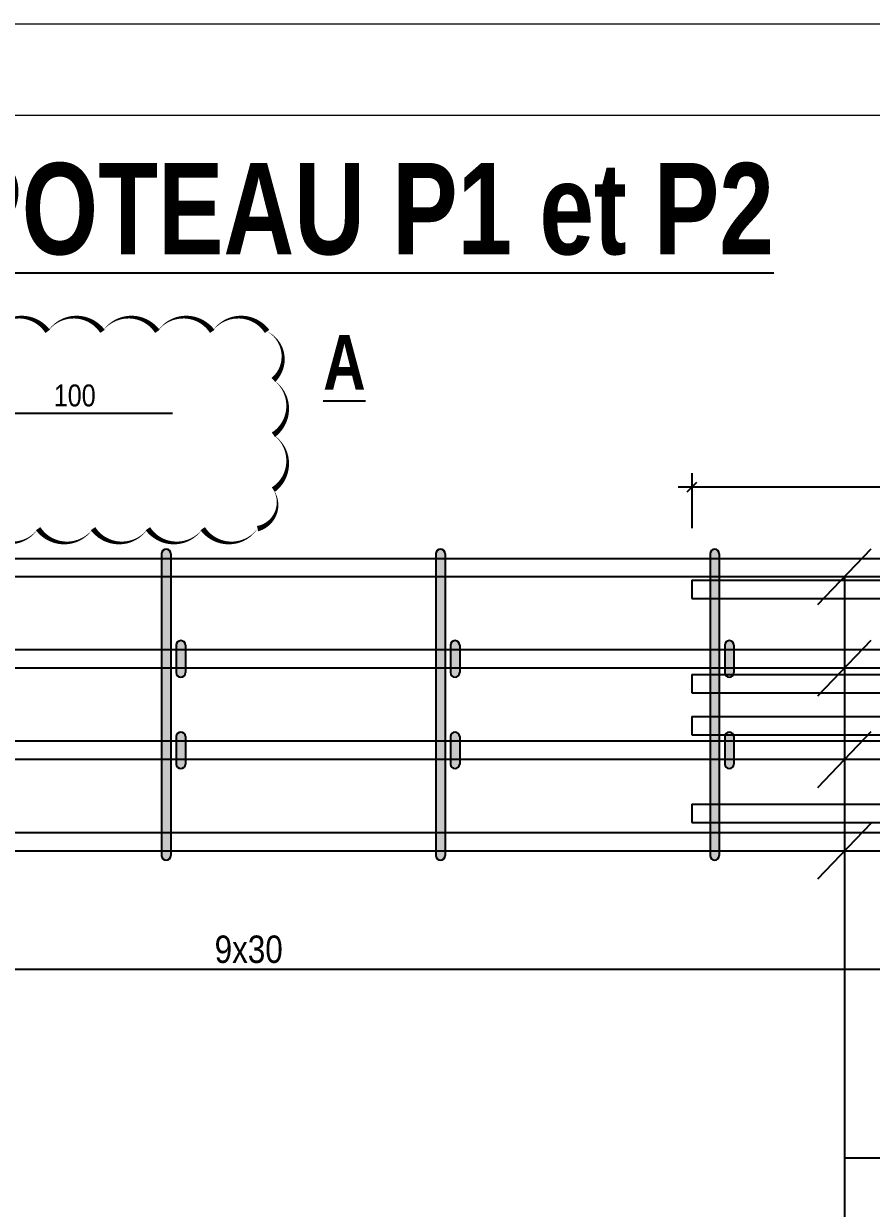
# Model space of a CAD drawing. Header units: centimetres. Extents: x 26838 to 35143, y -19090 to -13510.
# Drawn here: x 33931 to 34395, y -16244 to -15596 of the extents above; entities that cross this region are included whole.
import ezdxf

# ---------------------------------------------------------------- set-up
doc = ezdxf.new("R2010")
doc.units = ezdxf.units.CM
doc.header["$LTSCALE"] = 25.4
doc.header["$PDMODE"] = 1
doc.header["$PDSIZE"] = -2
for name, color, linetype in [('01_linteaux', 2, 'Continuous'), ('01_poch_BN', 9, 'Continuous'), ('01_texte', 230, 'Continuous'), ('AA_COTES', 2, 'Continuous')]:
    doc.layers.add(name, color=color, linetype=linetype)
doc.layers.add('01_résv', color=32, linetype='Continuous', lineweight=9)
doc.styles.add('impact', font='impact.ttf')
doc.styles.add('STYLE2', font='ARIALN.TTF')
doc.dimstyles.new('JB25', dxfattribs={"dimscale": 0.1, "dimtxt": 150, "dimasz": 15, "dimexe": 0.1, "dimexo": 0.1, "dimgap": 0.09, "dimtad": 1, "dimdec": 1, "dimlfac": 0.5, "dimdsep": 46, "dimtxsty": 'STYLE2', "dimblk1": 'BOND_G', "dimblk2": 'BOND_D', "dimsah": 1, "dimcen": 1.5, "dimdle": 0.01, "dimse1": 1, "dimse2": 1, "dimclrd": 4, "dimclre": 2, "dimclrt": 6, "dimazin": 2, "dimtfac": 2.333333, "dimtdec": 1, "dimtix": 1, "dimtmove": 2, "dimatfit": 3, "dimldrblk": 'BOND_G', "dimfxl": 1, "dimtolj": 1, "dimtzin": 0, "dimarcsym": 0})

# ---------------------------------------------------------------- blocks, each defined once
blk = doc.blocks.new('BOND_G')
at = {"layer": 'AA_COTES', "color": 0}
for p, q in [((0, -5), (0, 15)), ((5, 0), (-5, 0)), ((1.77, 1.77), (-1.77, -1.77))]:
    blk.add_line(p, q, dxfattribs=at)
blk = doc.blocks.new('BOND_D')
at = {"layer": 'AA_COTES', "color": 0}
for p, q in [((0, 5), (0, -15)), ((5, 0), (-5, 0)), ((-1.77, -1.77), (1.77, 1.77))]:
    blk.add_line(p, q, dxfattribs=at)
blk = doc.blocks.new('*D184')
at = {"layer": '01_poch_BN', "color": 4, "lineweight": -2, "transparency": 16777216}
blk.add_line((34298.34, -15849.5), (34795.34, -15849.5), dxfattribs=at)
at = {"layer": 'Defpoints', "color": 0, "transparency": 16777216}
for p in [(34796.84, -15849.5), (34796.84, -15888.58), (34296.84, -15910.58)]:
    blk.add_point(p, dxfattribs=at)
at = {"layer": '01_poch_BN', "color": 4, "lineweight": -2, "transparency": 16777216, "xscale": 1.5, "yscale": 1.5, "zscale": 1.5, "rotation": 180}
blk.add_blockref('BOND_G', (34296.84, -15849.5), dxfattribs=at)
at = {"layer": '01_poch_BN', "color": 4, "lineweight": -2, "transparency": 16777216, "xscale": 1.5, "yscale": 1.5, "zscale": 1.5}
blk.add_blockref('BOND_D', (34796.84, -15849.5), dxfattribs=at)
at = {"layer": '01_poch_BN', "color": 6, "transparency": 16777216, "insert": (34546.84, -15841.83), "char_height": 15, "attachment_point": 5, "style": 'STYLE2'}
blk.add_mtext('\\A1;100', dxfattribs=at)

msp = doc.modelspace()

# ---------------------------------------------------------------- hatches: boundary and pattern name
at = {"layer": '01_linteaux'}
h = msp.add_hatch(color=256, dxfattribs=at)
h.dxf.hatch_style = 1
h.paths.add_polyline_path([(34006.84, -15886.08), (34006.84, -15888.58), (34011.84, -15888.58), (34011.84, -15886.08, 1)])
h.paths.add_polyline_path([(34011.84, -15888.58), (34006.84, -15888.58), (34006.84, -15894.32), (34011.84, -15897.19)])
h.paths.add_polyline_path([(34011.84, -15897.19), (34006.84, -15894.32), (34006.84, -15898.58), (34011.84, -15898.58)])
h.paths.add_polyline_path([(34011.84, -15898.58), (34006.84, -15898.58), (34006.84, -15904.32), (34011.84, -15907.19)])
h.paths.add_polyline_path([(34011.84, -15909.27), (34011.84, -15907.19), (34006.84, -15904.32), (34006.84, -15915.21, -0.022174)])
h.paths.add_polyline_path([(34011.84, -15909.27, 0.022174), (34006.84, -15915.21), (34006.84, -15938.58), (34011.84, -15938.58)])
h.paths.add_polyline_path([(34011.84, -15938.58), (34006.84, -15938.58), (34006.84, -15944.32), (34011.84, -15947.19)])
h.paths.add_polyline_path([(34006.84, -15944.32), (34006.84, -15948.58), (34011.84, -15948.58), (34011.84, -15947.19)])
h.paths.add_polyline_path([(34011.84, -15948.58), (34006.84, -15948.58), (34006.84, -15954.32), (34011.84, -15957.19)])
h.paths.add_polyline_path([(34011.84, -15957.19), (34006.84, -15954.32), (34006.84, -15988.58), (34011.84, -15988.58)])
h.paths.add_polyline_path([(34011.84, -15988.58), (34006.84, -15988.58), (34006.84, -15994.32), (34011.84, -15997.19)])
h.paths.add_polyline_path([(34006.84, -15994.32), (34006.84, -15998.58), (34011.84, -15998.58), (34011.84, -15997.19)])
h.paths.add_polyline_path([(34011.84, -15998.58), (34006.84, -15998.58), (34006.84, -16004.32), (34011.84, -16007.19)])
h.paths.add_polyline_path([(34011.84, -16007.19), (34006.84, -16004.32), (34006.84, -16021.96, 0.022174), (34011.84, -16027.89)])
h.paths.add_polyline_path([(34011.84, -16027.89, -0.022174), (34006.84, -16021.96), (34006.84, -16032.84), (34011.84, -16029.97)])
h.paths.add_polyline_path([(34011.84, -16029.97), (34006.84, -16032.84), (34006.84, -16038.58), (34011.84, -16038.58)])
h.paths.add_polyline_path([(34011.84, -16038.58), (34006.84, -16038.58), (34006.84, -16042.84), (34011.84, -16039.97)])
h.paths.add_polyline_path([(34011.84, -16039.97), (34006.84, -16042.84), (34006.84, -16048.58), (34010.68, -16048.58), (34011.84, -16044.7)])
h.paths.add_polyline_path([(34010.68, -16048.58), (34006.84, -16048.58), (34006.84, -16051.08, 0.39487), (34009.18, -16053.58)])
h.paths.add_polyline_path([(34011.84, -16048.58), (34010.68, -16048.58), (34009.18, -16053.58, 0.433826), (34011.84, -16051.08)])
h.paths.add_polyline_path([(34011.84, -16044.7), (34010.68, -16048.58), (34011.84, -16048.58)], flags=17)
h = msp.add_hatch(color=256, dxfattribs=at)
h.dxf.hatch_style = 1
h.paths.add_polyline_path([(34156.84, -15886.08), (34156.84, -15888.58), (34161.84, -15888.58), (34161.84, -15886.08, 1)])
h.paths.add_polyline_path([(34161.84, -15888.58), (34156.84, -15888.58), (34156.84, -15894.32), (34161.84, -15897.19)])
h.paths.add_polyline_path([(34161.84, -15897.19), (34156.84, -15894.32), (34156.84, -15898.58), (34161.84, -15898.58)])
h.paths.add_polyline_path([(34161.84, -15898.58), (34156.84, -15898.58), (34156.84, -15904.32), (34161.84, -15907.19)])
h.paths.add_polyline_path([(34161.84, -15909.27), (34161.84, -15907.19), (34156.84, -15904.32), (34156.84, -15915.21, -0.022174)])
h.paths.add_polyline_path([(34161.84, -15909.27, 0.022174), (34156.84, -15915.21), (34156.84, -15938.58), (34161.84, -15938.58)])
h.paths.add_polyline_path([(34161.84, -15938.58), (34156.84, -15938.58), (34156.84, -15944.32), (34161.84, -15947.19)])
h.paths.add_polyline_path([(34156.84, -15944.32), (34156.84, -15948.58), (34161.84, -15948.58), (34161.84, -15947.19)])
h.paths.add_polyline_path([(34161.84, -15948.58), (34156.84, -15948.58), (34156.84, -15954.32), (34161.84, -15957.19)])
h.paths.add_polyline_path([(34161.84, -15957.19), (34156.84, -15954.32), (34156.84, -15988.58), (34161.84, -15988.58)])
h.paths.add_polyline_path([(34161.84, -15988.58), (34156.84, -15988.58), (34156.84, -15994.32), (34161.84, -15997.19)])
h.paths.add_polyline_path([(34156.84, -15994.32), (34156.84, -15998.58), (34161.84, -15998.58), (34161.84, -15997.19)])
h.paths.add_polyline_path([(34161.84, -15998.58), (34156.84, -15998.58), (34156.84, -16004.32), (34161.84, -16007.19)])
h.paths.add_polyline_path([(34161.84, -16007.19), (34156.84, -16004.32), (34156.84, -16021.96, 0.022174), (34161.84, -16027.89)])
h.paths.add_polyline_path([(34161.84, -16027.89, -0.022174), (34156.84, -16021.96), (34156.84, -16032.84), (34161.84, -16029.97)])
h.paths.add_polyline_path([(34161.84, -16029.97), (34156.84, -16032.84), (34156.84, -16038.58), (34161.84, -16038.58)])
h.paths.add_polyline_path([(34161.84, -16038.58), (34156.84, -16038.58), (34156.84, -16042.84), (34161.84, -16039.97)])
h.paths.add_polyline_path([(34161.84, -16039.97), (34156.84, -16042.84), (34156.84, -16048.58), (34160.68, -16048.58), (34161.84, -16044.7)])
h.paths.add_polyline_path([(34160.68, -16048.58), (34156.84, -16048.58), (34156.84, -16051.08, 0.39487), (34159.18, -16053.58)])
h.paths.add_polyline_path([(34161.84, -16048.58), (34160.68, -16048.58), (34159.18, -16053.58, 0.433826), (34161.84, -16051.08)])
h.paths.add_polyline_path([(34161.84, -16044.7), (34160.68, -16048.58), (34161.84, -16048.58)], flags=17)
h = msp.add_hatch(color=256, dxfattribs=at)
h.dxf.hatch_style = 1
h.paths.add_polyline_path([(34306.84, -15886.08), (34306.84, -15888.58), (34311.84, -15888.58), (34311.84, -15886.08, 1)])
h.paths.add_polyline_path([(34311.84, -15888.58), (34306.84, -15888.58), (34306.84, -15894.32), (34311.84, -15897.19)])
h.paths.add_polyline_path([(34311.84, -15897.19), (34306.84, -15894.32), (34306.84, -15898.58), (34311.84, -15898.58)])
h.paths.add_polyline_path([(34311.84, -15898.58), (34306.84, -15898.58), (34306.84, -15904.32), (34311.84, -15907.19)])
h.paths.add_polyline_path([(34311.84, -15909.27), (34311.84, -15907.19), (34306.84, -15904.32), (34306.84, -15915.21, -0.022174)])
h.paths.add_polyline_path([(34311.84, -15909.27, 0.022174), (34306.84, -15915.21), (34306.84, -15938.58), (34311.84, -15938.58)])
h.paths.add_polyline_path([(34311.84, -15938.58), (34306.84, -15938.58), (34306.84, -15944.32), (34311.84, -15947.19)])
h.paths.add_polyline_path([(34306.84, -15944.32), (34306.84, -15948.58), (34311.84, -15948.58), (34311.84, -15947.19)])
h.paths.add_polyline_path([(34311.84, -15948.58), (34306.84, -15948.58), (34306.84, -15954.32), (34311.84, -15957.19)])
h.paths.add_polyline_path([(34311.84, -15957.19), (34306.84, -15954.32), (34306.84, -15988.58), (34311.84, -15988.58)])
h.paths.add_polyline_path([(34311.84, -15988.58), (34306.84, -15988.58), (34306.84, -15994.32), (34311.84, -15997.19)])
h.paths.add_polyline_path([(34306.84, -15994.32), (34306.84, -15998.58), (34311.84, -15998.58), (34311.84, -15997.19)])
h.paths.add_polyline_path([(34311.84, -15998.58), (34306.84, -15998.58), (34306.84, -16004.32), (34311.84, -16007.19)])
h.paths.add_polyline_path([(34311.84, -16007.19), (34306.84, -16004.32), (34306.84, -16021.96, 0.022174), (34311.84, -16027.89)])
h.paths.add_polyline_path([(34311.84, -16027.89, -0.022174), (34306.84, -16021.96), (34306.84, -16032.84), (34311.84, -16029.97)])
h.paths.add_polyline_path([(34311.84, -16029.97), (34306.84, -16032.84), (34306.84, -16038.58), (34311.84, -16038.58)])
h.paths.add_polyline_path([(34311.84, -16038.58), (34306.84, -16038.58), (34306.84, -16042.84), (34311.84, -16039.97)])
h.paths.add_polyline_path([(34311.84, -16039.97), (34306.84, -16042.84), (34306.84, -16048.58), (34310.68, -16048.58), (34311.84, -16044.7)])
h.paths.add_polyline_path([(34310.68, -16048.58), (34306.84, -16048.58), (34306.84, -16051.08, 0.39487), (34309.18, -16053.58)])
h.paths.add_polyline_path([(34311.84, -16048.58), (34310.68, -16048.58), (34309.18, -16053.58, 0.433826), (34311.84, -16051.08)])
h.paths.add_polyline_path([(34311.84, -16044.7), (34310.68, -16048.58), (34311.84, -16048.58)], flags=17)
h = msp.add_hatch(color=256, dxfattribs=at)
h.dxf.hatch_style = 1
h.paths.add_polyline_path([(34019.84, -15938.58), (34014.84, -15938.58), (34014.84, -15944.32), (34019.84, -15947.19)])
h.paths.add_polyline_path([(34014.84, -15944.32), (34014.84, -15948.58), (34019.84, -15948.58), (34019.84, -15947.19)])
edge = h.paths.add_edge_path()
edge.add_arc((34017.34, -15951.08), 2.5, 180, 360)
edge.add_line((34019.84, -15951.08), (34019.84, -15948.58))
edge.add_line((34019.84, -15948.58), (34014.84, -15948.58))
edge.add_line((34014.84, -15948.58), (34014.84, -15951.08))
edge = h.paths.add_edge_path()
edge.add_arc((34017.34, -15936.08), 2.5, 0, 180)
edge.add_line((34014.84, -15936.08), (34014.84, -15938.58))
edge.add_line((34014.84, -15938.58), (34019.84, -15938.58))
edge.add_line((34019.84, -15938.58), (34019.84, -15936.08))
h = msp.add_hatch(color=256, dxfattribs=at)
h.dxf.hatch_style = 1
h.paths.add_polyline_path([(34169.84, -15938.58), (34164.84, -15938.58), (34164.84, -15944.32), (34169.84, -15947.19)])
h.paths.add_polyline_path([(34164.84, -15944.32), (34164.84, -15948.58), (34169.84, -15948.58), (34169.84, -15947.19)])
edge = h.paths.add_edge_path()
edge.add_arc((34167.34, -15951.08), 2.5, 180, 360)
edge.add_line((34169.84, -15951.08), (34169.84, -15948.58))
edge.add_line((34169.84, -15948.58), (34164.84, -15948.58))
edge.add_line((34164.84, -15948.58), (34164.84, -15951.08))
edge = h.paths.add_edge_path()
edge.add_arc((34167.34, -15936.08), 2.5, 0, 180)
edge.add_line((34164.84, -15936.08), (34164.84, -15938.58))
edge.add_line((34164.84, -15938.58), (34169.84, -15938.58))
edge.add_line((34169.84, -15938.58), (34169.84, -15936.08))
h = msp.add_hatch(color=256, dxfattribs=at)
h.dxf.hatch_style = 1
h.paths.add_polyline_path([(34319.84, -15938.58), (34314.84, -15938.58), (34314.84, -15944.32), (34319.84, -15947.19)])
h.paths.add_polyline_path([(34314.84, -15944.32), (34314.84, -15948.58), (34319.84, -15948.58), (34319.84, -15947.19)])
edge = h.paths.add_edge_path()
edge.add_arc((34317.34, -15951.08), 2.5, 180, 360)
edge.add_line((34319.84, -15951.08), (34319.84, -15948.58))
edge.add_line((34319.84, -15948.58), (34314.84, -15948.58))
edge.add_line((34314.84, -15948.58), (34314.84, -15951.08))
edge = h.paths.add_edge_path()
edge.add_arc((34317.34, -15936.08), 2.5, 0, 180)
edge.add_line((34314.84, -15936.08), (34314.84, -15938.58))
edge.add_line((34314.84, -15938.58), (34319.84, -15938.58))
edge.add_line((34319.84, -15938.58), (34319.84, -15936.08))
h = msp.add_hatch(color=256, dxfattribs=at)
h.dxf.hatch_style = 1
h.paths.add_polyline_path([(34019.84, -15988.58), (34014.84, -15988.58), (34014.84, -15994.32), (34019.84, -15997.19)])
h.paths.add_polyline_path([(34014.84, -15994.32), (34014.84, -15998.58), (34019.84, -15998.58), (34019.84, -15997.19)])
edge = h.paths.add_edge_path()
edge.add_arc((34017.34, -16001.08), 2.5, 180, 360)
edge.add_line((34019.84, -16001.08), (34019.84, -15998.58))
edge.add_line((34019.84, -15998.58), (34014.84, -15998.58))
edge.add_line((34014.84, -15998.58), (34014.84, -16001.08))
edge = h.paths.add_edge_path()
edge.add_arc((34017.34, -15986.08), 2.5, 0, 180)
edge.add_line((34014.84, -15986.08), (34014.84, -15988.58))
edge.add_line((34014.84, -15988.58), (34019.84, -15988.58))
edge.add_line((34019.84, -15988.58), (34019.84, -15986.08))
h = msp.add_hatch(color=256, dxfattribs=at)
h.dxf.hatch_style = 1
h.paths.add_polyline_path([(34169.84, -15988.58), (34164.84, -15988.58), (34164.84, -15994.32), (34169.84, -15997.19)])
h.paths.add_polyline_path([(34164.84, -15994.32), (34164.84, -15998.58), (34169.84, -15998.58), (34169.84, -15997.19)])
edge = h.paths.add_edge_path()
edge.add_arc((34167.34, -16001.08), 2.5, 180, 360)
edge.add_line((34169.84, -16001.08), (34169.84, -15998.58))
edge.add_line((34169.84, -15998.58), (34164.84, -15998.58))
edge.add_line((34164.84, -15998.58), (34164.84, -16001.08))
edge = h.paths.add_edge_path()
edge.add_arc((34167.34, -15986.08), 2.5, 0, 180)
edge.add_line((34164.84, -15986.08), (34164.84, -15988.58))
edge.add_line((34164.84, -15988.58), (34169.84, -15988.58))
edge.add_line((34169.84, -15988.58), (34169.84, -15986.08))
h = msp.add_hatch(color=256, dxfattribs=at)
h.dxf.hatch_style = 1
h.paths.add_polyline_path([(34319.84, -15988.58), (34314.84, -15988.58), (34314.84, -15994.32), (34319.84, -15997.19)])
h.paths.add_polyline_path([(34314.84, -15994.32), (34314.84, -15998.58), (34319.84, -15998.58), (34319.84, -15997.19)])
edge = h.paths.add_edge_path()
edge.add_arc((34317.34, -16001.08), 2.5, 180, 360)
edge.add_line((34319.84, -16001.08), (34319.84, -15998.58))
edge.add_line((34319.84, -15998.58), (34314.84, -15998.58))
edge.add_line((34314.84, -15998.58), (34314.84, -16001.08))
edge = h.paths.add_edge_path()
edge.add_arc((34317.34, -15986.08), 2.5, 0, 180)
edge.add_line((34314.84, -15986.08), (34314.84, -15988.58))
edge.add_line((34314.84, -15988.58), (34319.84, -15988.58))
edge.add_line((34319.84, -15988.58), (34319.84, -15986.08))

# ---------------------------------------------------------------- linework, layer by layer
at = {"layer": '01_linteaux', "linetype": 'Continuous'}
msp.add_line((33892.76, -15809.19), (34012.79, -15809.19), dxfattribs=at)
at = {"layer": '01_linteaux'}
for p, q in [((34006.84, -15886.08), (34006.84, -16051.08)), ((34011.84, -15886.08), (34011.84, -16051.08)), ((34156.84, -15886.08), (34156.84, -16051.08)), ((34161.84, -15886.08), (34161.84, -16051.08)), ((34306.84, -15886.08), (34306.84, -16051.08)), ((34311.84, -15886.08), (34311.84, -16051.08)), ((33296.84, -15888.58), (34796.84, -15888.58)), ((33296.84, -15898.58), (34796.84, -15898.58)), ((34296.84, -15900.58), (34296.84, -15910.58)), ((34296.84, -15900.58), (35092.66, -15900.58)), ((34296.84, -15910.58), (35092.66, -15910.58)), ((34796.84, -15938.58), (33296.84, -15938.58)), ((34014.84, -15936.08), (34014.84, -15951.08)), ((34019.84, -15936.08), (34019.84, -15951.08)), ((34164.84, -15936.08), (34164.84, -15951.08)), ((34169.84, -15936.08), (34169.84, -15951.08)), ((34314.84, -15936.08), (34314.84, -15951.08)), ((34319.84, -15936.08), (34319.84, -15951.08)), ((34796.84, -15948.58), (33296.84, -15948.58)), ((34296.84, -15952.08), (34296.84, -15962.08)), ((34296.84, -15952.08), (35092.66, -15952.08)), ((34296.84, -15962.08), (35092.66, -15962.08)), ((34296.84, -15975.08), (34296.84, -15985.08)), ((34296.84, -15975.08), (35092.66, -15975.08)), ((34796.84, -15988.58), (33296.84, -15988.58)), ((34014.84, -15986.08), (34014.84, -16001.08)), ((34019.84, -15986.08), (34019.84, -16001.08)), ((34164.84, -15986.08), (34164.84, -16001.08)), ((34169.84, -15986.08), (34169.84, -16001.08)), ((34296.84, -15985.08), (35092.66, -15985.08)), ((34314.84, -15986.08), (34314.84, -16001.08)), ((34319.84, -15986.08), (34319.84, -16001.08)), ((34796.84, -15998.58), (33296.84, -15998.58)), ((34296.84, -16023.08), (34296.84, -16033.08)), ((34296.84, -16023.08), (35092.66, -16023.08)), ((34296.84, -16033.08), (35092.66, -16033.08)), ((33296.84, -16038.58), (34796.84, -16038.58)), ((33296.84, -16048.58), (34796.84, -16048.58))]:
    msp.add_line(p, q, dxfattribs=at)
for centre, start, end in [((34009.34, -15886.08), 0, 180), ((34159.34, -15886.08), 0, 180), ((34309.34, -15886.08), 0, 180), ((34017.34, -15936.08), 0, 180), ((34167.34, -15936.08), 0, 180), ((34317.34, -15936.08), 0, 180), ((34017.34, -15951.08), 180, 0), ((34167.34, -15951.08), 180, 0), ((34317.34, -15951.08), 180, 0), ((34017.34, -15986.08), 0, 180), ((34167.34, -15986.08), 0, 180), ((34317.34, -15986.08), 0, 180), ((34017.34, -16001.08), 180, 0), ((34167.34, -16001.08), 180, 0), ((34317.34, -16001.08), 180, 0), ((34009.34, -16051.08), 180, 0), ((34159.34, -16051.08), 180, 0), ((34309.34, -16051.08), 180, 0)]:
    msp.add_arc(centre, 2.5, start, end, dxfattribs=at)
at = {"layer": '01_résv'}
for p, q in [((33042.66, -15596.12), (35142.66, -15596.12)), ((33092.66, -15646.12), (35092.66, -15646.12))]:
    msp.add_line(p, q, dxfattribs=at)
at = {"layer": '01_texte', "ltscale": 30}
for p, q in [((34365.8, -15913.82), (34394.88, -15883.34)), ((34380.34, -15898.58), (34380.34, -16628.83)), ((34365.8, -15963.82), (34394.88, -15933.34)), ((34365.8, -16013.82), (34394.88, -15983.34)), ((34365.8, -16063.82), (34394.88, -16033.34)), ((33296.84, -16113.41), (34796.84, -16113.17)), ((34380.34, -16216.44), (34416.36, -16216.44))]:
    msp.add_line(p, q, dxfattribs=at)
at = {"layer": '01_texte'}
msp.add_lwpolyline([(33914.51, -15764.43, 0, 3, -0.520567), (33944.51, -15764.43, 0, 3, -0.520567), (33974.51, -15764.43, 0, 3, -0.520567), (34004.51, -15764.43, 0, 3, -0.520567), (34034.51, -15764.43, 0, 3, -0.520567), (34064.51, -15764.43, 0, 3, -0.520567), (34067.96, -15790.98, 0, 3, -0.520567), (34067.96, -15820.98, 0, 3, -0.520567), (34067.96, -15850.98, 0, 3, -0.520567), (34059.31, -15872.33, 0, 3, -0.520567), (34029.31, -15872.33, 0, 3, -0.520567), (33999.31, -15872.33, 0, 3, -0.520567), (33969.31, -15872.33, 0, 3, -0.520567), (33939.31, -15872.33, 0, 3, -0.520567), (33909.31, -15872.33, 0, 3, -0.520567)], format="xyseb", dxfattribs=at)

# ---------------------------------------------------------------- texts
for s, height, style, p in [('%%URENFORT SUR POTEAU P1 et P2', 50, 'impact', (33492.38, -15722.31)), ('%%UA', 30, 'impact', (34095.19, -15796.38)), ('100', 12, 'STYLE2', (33947.84, -15805.47)), ('9x30', 15, 'STYLE2', (34035.83, -16109.87))]:
    msp.add_text(s, height=height, dxfattribs=dict(at, style=style)).set_placement(p)

# ---------------------------------------------------------------- dimensions: what is measured, and where the dimension line sits
at = {"layer": '01_poch_BN'}
dim = msp.add_linear_dim(base=(34796.84, -15849.5), p1=(34296.84, -15910.58), p2=(34796.84, -15888.58), text='100', dimstyle='JB25', dxfattribs=at)
dim.commit()
dim.dimension.update_dxf_attribs({"geometry": '*D184', "text_midpoint": (34546.84, -15841.83)})

doc.saveas('drawing.dxf')
